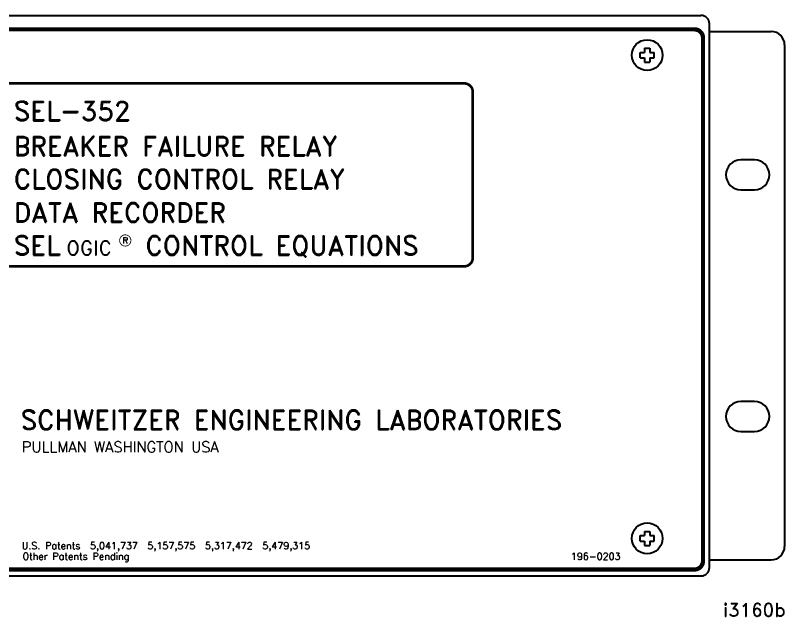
# Model space of a CAD drawing. Extents: x 2.2 to 21.2, y 5.8 to 11.4.
# Drawn here: x 14.09 to 21.25, y 5.76 to 11.36 of the extents above; entities that cross this region are included whole.
import ezdxf
from ezdxf.enums import TextEntityAlignment as Align

# ---------------------------------------------------------------- set-up
doc = ezdxf.new("R2010")
doc.units = 0
doc.header["$MEASUREMENT"] = 0
doc.layers.get('0').update_dxf_attribs({"linetype": 'CONTINUOUS'})
doc.layers.add('DWG', color=7, linetype='CONTINUOUS')
doc.styles.add('ROMAND', font='romand', dxfattribs={"height": 0.15})
doc.styles.add('ROMANS', font='ROMANS')

msp = doc.modelspace()

# ---------------------------------------------------------------- linework, layer by layer
for p, q in [((3.029, 11.36), (20.471, 11.36)), ((20.97, 10.014), (20.842, 10.014)), ((20.842, 9.736), (20.97, 9.736)), ((20.97, 7.764), (20.842, 7.764)), ((20.842, 7.486), (20.97, 7.486)), ((3.029, 6.14), (20.471, 6.14))]:
    msp.add_line(p, q)
at = {"linetype": 'CONTINUOUS'}
for p, q in [((20.55, 6.219), (20.55, 11.281)), ((19.945, 11.0551), (19.945, 11.015)), ((19.945, 11.0551), (19.995, 11.0551)), ((19.995, 11.0551), (19.995, 11.015)), ((19.9049, 10.965), (19.9049, 11.015)), ((19.9049, 11.015), (19.945, 11.015)), ((19.9049, 10.965), (19.945, 10.965)), ((19.945, 10.965), (19.945, 10.9249)), ((19.995, 11.015), (20.0351, 11.015)), ((19.995, 10.965), (19.995, 10.9249)), ((19.995, 10.965), (20.0351, 10.965)), ((20.0351, 10.965), (20.0351, 11.015)), ((19.945, 10.9249), (19.995, 10.9249)), ((19.945, 6.5551), (19.945, 6.515)), ((19.945, 6.5551), (19.995, 6.5551)), ((19.995, 6.5551), (19.995, 6.515)), ((19.9049, 6.465), (19.9049, 6.515)), ((19.9049, 6.515), (19.945, 6.515)), ((19.9049, 6.465), (19.945, 6.465)), ((19.945, 6.465), (19.945, 6.4249)), ((19.995, 6.515), (20.0351, 6.515)), ((19.995, 6.465), (19.995, 6.4249)), ((19.995, 6.465), (20.0351, 6.465)), ((20.0351, 6.465), (20.0351, 6.515)), ((19.945, 6.4249), (19.995, 6.4249))]:
    msp.add_line(p, q, dxfattribs=at)
at = {"extrusion": (0, 1, -1.83691e-16)}
for p, q in [((20.55, 11.21), (21.125, 11.21)), ((21.25, 11.085), (21.25, 6.415)), ((20.55, 6.29), (21.125, 6.29))]:
    msp.add_line(p, q, dxfattribs=at)
at = {"linetype": 'CONTINUOUS'}
for points, const_width in [([(20.49, 6.28), (20.49, 11.15, 0.414214), (20.41, 11.23), (3.09, 11.23, 0.414214), (3.01, 11.15), (3.01, 6.28, 0.414214), (3.09, 6.2), (20.41, 6.2, 0.414214)], 0.04), ([(18.2657, 9.0229), (13.9597, 9.0229, -0.414214), (13.8797, 9.1029), (13.8797, 10.6466, -0.414214), (13.9597, 10.7266), (18.2657, 10.7266, -0.414214), (18.3457, 10.6466), (18.3457, 9.1029, -0.414214)], 0.025)]:
    msp.add_lwpolyline(points, format="xyb", close=True, dxfattribs=dict(at, const_width=const_width))
at = {"const_width": 0.0075}
msp.add_lwpolyline([(15.0567, 9.2639, 1), (15.1617, 9.2639, 1)], format="xyb", close=True, dxfattribs=at)
for centre in [(19.97, 10.99), (19.97, 6.49)]:
    msp.add_circle(centre, 0.1432)
for centre, radius, start, end in [((20.471, 11.281), 0.079, 0, 90), ((21.125, 11.085), 0.125, 0, 90), ((20.842, 9.875), 0.139, 90, 270), ((20.97, 9.875), 0.139, 270, 90), ((20.842, 7.625), 0.139, 90, 270), ((20.97, 7.625), 0.139, 270, 90), ((21.125, 6.415), 0.125, 270, 0), ((20.471, 6.219), 0.079, 270, 360)]:
    msp.add_arc(centre, radius, start, end)

# ---------------------------------------------------------------- texts
at = {"linetype": 'CONTINUOUS'}
for s, height, style, p in [('SEL-352', 0.18, 'ROMAND', (14.0707, 10.3793)), ('BREAKER FAILURE RELAY', 0.18, 'ROMAND', (14.0707, 10.0524)), ('CLOSING CONTROL RELAY', 0.18, 'ROMAND', (14.0707, 9.7457)), ('DATA RECORDER', 0.18, 'ROMAND', (14.0707, 9.434)), ('SEL', 0.18, 'ROMAND', (14.0707, 9.1273)), ('OGIC', 0.135, 'ROMAND', (14.5599, 9.1259)), ('CONTROL EQUATIONS', 0.18, 'ROMAND', (15.2967, 9.1272)), ('SCHWEITZER ENGINEERING LABORATORIES', 0.18, 'ROMAND', (14.1342, 7.5027)), ('PULLMAN WASHINGTON USA', 0.1, 'ROMAND', (14.1456, 7.2917)), ('196-0203', 0.065, 'ROMANS', (19.2592, 6.29))]:
    msp.add_text(s, height=height, dxfattribs=dict(at, style=style)).set_placement(p)
at = {"style": 'ROMANS'}
msp.add_text('R', height=0.0575, dxfattribs=at).set_placement((15.1092, 9.2639), align=Align.MIDDLE)
for s, p in [('U.S. Patents  5,041,737  5,157,575  5,317,472  5,479,315', (14.1456, 6.3896)), ('Other Patents Pending', (14.1522, 6.29))]:
    msp.add_text(s, height=0.065, dxfattribs=at).set_placement(p)
at = {"layer": 'DWG', "style": 'ROMAND'}
msp.add_text('i3160b', height=0.125, dxfattribs=at).set_placement((21.2601, 5.7612), align=Align.RIGHT)

doc.saveas('drawing.dxf')
